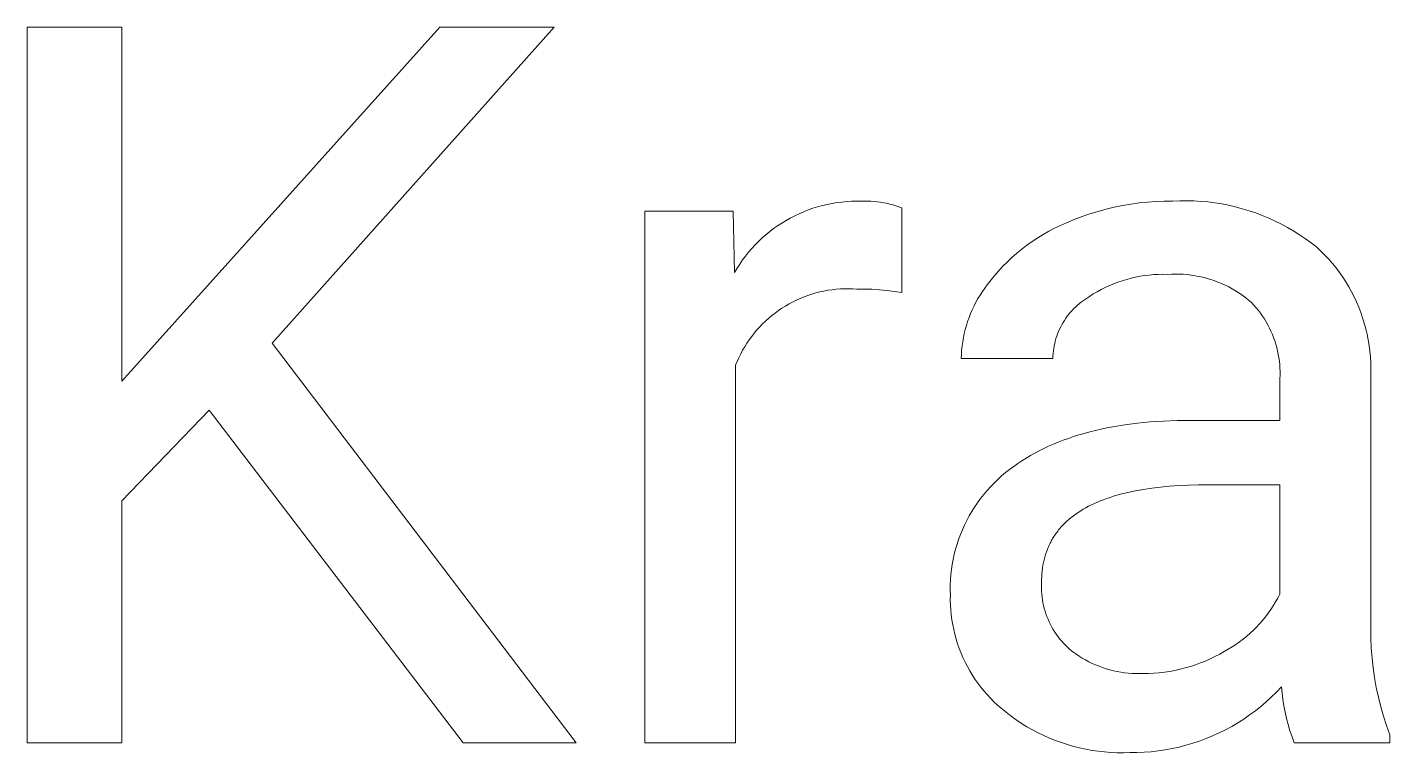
# Model space of a CAD drawing. Header units: millimetres. Extents: x -1246 to 2331, y -493 to 2006.
# Drawn here: x 1669.6 to 1734, y -210.7 to -176.3 of the extents above; entities that cross this region are included whole.
import ezdxf

# ---------------------------------------------------------------- set-up
doc = ezdxf.new("R2010")
doc.units = ezdxf.units.MM
doc.header["$MEASUREMENT"] = 0
doc.layers.add('Domyślny', color=7, linetype='Continuous', true_color=0x000000)

msp = doc.modelspace()

# ---------------------------------------------------------------- linework, layer by layer
at = {"layer": 'Domyślny', "color": 18, "lineweight": 15, "true_color": 0x000000}
for p, q in [((1669.561, -210.183), (1669.561, -176.317)), ((1669.561, -176.317), (1674.028, -176.317)), ((1674.028, -176.317), (1674.028, -193.066)), ((1674.028, -193.066), (1689.085, -176.317)), ((1694.481, -176.317), (1681.152, -191.267)), ((1689.085, -176.317), (1694.481, -176.317)), ((1706.292, -185.049), (1706.509, -184.964)), ((1706.509, -184.964), (1706.729, -184.887)), ((1706.729, -184.887), (1706.952, -184.817)), ((1706.952, -184.817), (1707.177, -184.756)), ((1707.177, -184.756), (1707.404, -184.702)), ((1707.404, -184.702), (1707.633, -184.656)), ((1707.633, -184.656), (1707.863, -184.618)), ((1707.863, -184.618), (1708.094, -184.589)), ((1708.094, -184.589), (1708.327, -184.567)), ((1708.327, -184.567), (1708.56, -184.553)), ((1708.56, -184.553), (1708.793, -184.548)), ((1708.793, -184.548), (1709.026, -184.551)), ((1709.026, -184.551), (1709.176, -184.545)), ((1709.176, -184.545), (1709.326, -184.545)), ((1709.326, -184.545), (1709.476, -184.55)), ((1709.476, -184.55), (1709.625, -184.56)), ((1709.625, -184.56), (1709.774, -184.575)), ((1709.774, -184.575), (1709.923, -184.595)), ((1709.923, -184.595), (1710.071, -184.62)), ((1710.071, -184.62), (1710.218, -184.649)), ((1710.218, -184.649), (1710.363, -184.684)), ((1710.363, -184.684), (1710.508, -184.724)), ((1710.508, -184.724), (1710.651, -184.769)), ((1710.651, -184.769), (1710.792, -184.818)), ((1710.792, -184.818), (1710.932, -184.872)), ((1710.932, -184.872), (1710.932, -188.875)), ((1720.217, -185.031), (1720.601, -184.926)), ((1720.601, -184.926), (1720.987, -184.834)), ((1720.987, -184.834), (1721.377, -184.755)), ((1721.377, -184.755), (1721.769, -184.688)), ((1721.769, -184.688), (1722.163, -184.634)), ((1722.163, -184.634), (1722.558, -184.593)), ((1722.558, -184.593), (1722.955, -184.565)), ((1722.955, -184.565), (1723.352, -184.55)), ((1723.352, -184.55), (1723.75, -184.547)), ((1723.75, -184.547), (1724.082, -184.533)), ((1724.082, -184.533), (1724.415, -184.53)), ((1724.415, -184.53), (1724.747, -184.538)), ((1724.747, -184.538), (1725.079, -184.557)), ((1725.079, -184.557), (1725.411, -184.587)), ((1725.411, -184.587), (1725.741, -184.628)), ((1725.741, -184.628), (1726.069, -184.681)), ((1726.069, -184.681), (1726.396, -184.744)), ((1726.396, -184.744), (1726.72, -184.819)), ((1726.72, -184.819), (1727.042, -184.904)), ((1727.042, -184.904), (1727.36, -185)), ((1698.77, -210.186), (1698.77, -185.015)), ((1698.77, -185.015), (1702.951, -185.015)), ((1702.951, -185.015), (1703.022, -187.922)), ((1705.061, -185.712), (1705.256, -185.583)), ((1705.256, -185.583), (1705.456, -185.462)), ((1705.456, -185.462), (1705.659, -185.348)), ((1705.659, -185.348), (1705.866, -185.241)), ((1705.866, -185.241), (1706.077, -185.141)), ((1706.077, -185.141), (1706.292, -185.049)), ((1718.441, -185.695), (1718.723, -185.572)), ((1718.723, -185.572), (1719.089, -185.418)), ((1719.089, -185.418), (1719.461, -185.277)), ((1719.461, -185.277), (1719.837, -185.148)), ((1719.837, -185.148), (1720.217, -185.031)), ((1727.36, -185), (1727.675, -185.107)), ((1727.675, -185.107), (1727.987, -185.224)), ((1727.987, -185.224), (1728.294, -185.352)), ((1728.294, -185.352), (1728.597, -185.489)), ((1728.597, -185.489), (1728.895, -185.637)), ((1704.33, -186.29), (1704.505, -186.136)), ((1704.505, -186.136), (1704.686, -185.988)), ((1704.686, -185.988), (1704.871, -185.846)), ((1704.871, -185.846), (1705.061, -185.712)), ((1717.362, -186.284), (1717.624, -186.123)), ((1717.624, -186.123), (1717.891, -185.971)), ((1717.891, -185.971), (1718.164, -185.829)), ((1718.164, -185.829), (1718.441, -185.695)), ((1728.895, -185.637), (1729.188, -185.795)), ((1729.188, -185.795), (1729.475, -185.963)), ((1729.475, -185.963), (1729.756, -186.14)), ((1729.756, -186.14), (1730.032, -186.327)), ((1703.686, -186.964), (1703.838, -186.787)), ((1703.838, -186.787), (1703.996, -186.616)), ((1703.996, -186.616), (1704.16, -186.45)), ((1704.16, -186.45), (1704.33, -186.29)), ((1716.374, -187.015), (1716.611, -186.82)), ((1716.611, -186.82), (1716.855, -186.633)), ((1716.855, -186.633), (1717.106, -186.454)), ((1717.106, -186.454), (1717.362, -186.284)), ((1730.032, -186.327), (1730.301, -186.522)), ((1730.301, -186.522), (1730.563, -186.727)), ((1730.563, -186.727), (1730.759, -186.911)), ((1730.759, -186.911), (1730.949, -187.102)), ((1703.142, -187.721), (1703.268, -187.525)), ((1703.268, -187.525), (1703.4, -187.333)), ((1703.4, -187.333), (1703.54, -187.146)), ((1703.54, -187.146), (1703.686, -186.964)), ((1715.703, -187.648), (1715.919, -187.43)), ((1715.919, -187.43), (1716.143, -187.218)), ((1716.143, -187.218), (1716.374, -187.015)), ((1730.949, -187.102), (1731.132, -187.299)), ((1731.132, -187.299), (1731.307, -187.502)), ((1731.307, -187.502), (1731.476, -187.711)), ((1703.022, -187.922), (1703.142, -187.721)), ((1715.101, -188.347), (1715.294, -188.107)), ((1715.294, -188.107), (1715.495, -187.874)), ((1715.495, -187.874), (1715.703, -187.648)), ((1721.781, -188.194), (1721.572, -188.25)), ((1721.992, -188.146), (1721.781, -188.194)), ((1722.205, -188.105), (1721.992, -188.146)), ((1722.419, -188.071), (1722.205, -188.105)), ((1722.634, -188.045), (1722.419, -188.071)), ((1722.85, -188.026), (1722.634, -188.045)), ((1723.066, -188.015), (1722.85, -188.026)), ((1723.283, -188.01), (1723.066, -188.015)), ((1723.499, -188.014), (1723.283, -188.01)), ((1723.686, -188.003), (1723.499, -188.014)), ((1723.874, -187.999), (1723.686, -188.003)), ((1724.061, -188.002), (1723.874, -187.999)), ((1724.248, -188.01), (1724.061, -188.002)), ((1724.435, -188.026), (1724.248, -188.01)), ((1724.621, -188.047), (1724.435, -188.026)), ((1724.806, -188.076), (1724.621, -188.047)), ((1724.99, -188.11), (1724.806, -188.076)), ((1725.173, -188.151), (1724.99, -188.11)), ((1725.354, -188.198), (1725.173, -188.151)), ((1725.534, -188.252), (1725.354, -188.198)), ((1731.476, -187.711), (1731.638, -187.926)), ((1731.638, -187.926), (1731.792, -188.147)), ((1731.792, -188.147), (1731.938, -188.372)), ((1707.057, -188.846), (1706.867, -188.895)), ((1707.249, -188.804), (1707.057, -188.846)), ((1707.442, -188.768), (1707.249, -188.804)), ((1707.636, -188.74), (1707.442, -188.768)), ((1707.831, -188.717), (1707.636, -188.74)), ((1708.027, -188.702), (1707.831, -188.717)), ((1708.223, -188.693), (1708.027, -188.702)), ((1708.419, -188.692), (1708.223, -188.693)), ((1708.616, -188.696), (1708.419, -188.692)), ((1708.812, -188.708), (1708.616, -188.696)), ((1709.167, -188.709), (1708.812, -188.708)), ((1709.521, -188.721), (1709.167, -188.709)), ((1709.876, -188.744), (1709.521, -188.721)), ((1710.229, -188.777), (1709.876, -188.744)), ((1710.581, -188.82), (1710.229, -188.777)), ((1710.932, -188.875), (1710.581, -188.82)), ((1714.638, -188.99), (1714.746, -188.824)), ((1714.746, -188.824), (1714.859, -188.661)), ((1714.859, -188.661), (1714.978, -188.502)), ((1714.978, -188.502), (1715.101, -188.347)), ((1720.176, -188.832), (1719.989, -188.942)), ((1720.366, -188.729), (1720.176, -188.832)), ((1720.56, -188.632), (1720.366, -188.729)), ((1720.757, -188.542), (1720.56, -188.632)), ((1720.957, -188.458), (1720.757, -188.542)), ((1721.159, -188.382), (1720.957, -188.458)), ((1721.364, -188.312), (1721.159, -188.382)), ((1721.572, -188.25), (1721.364, -188.312)), ((1725.711, -188.311), (1725.534, -188.252)), ((1725.887, -188.377), (1725.711, -188.311)), ((1726.06, -188.449), (1725.887, -188.377)), ((1726.23, -188.526), (1726.06, -188.449)), ((1726.398, -188.61), (1726.23, -188.526)), ((1726.563, -188.699), (1726.398, -188.61)), ((1726.724, -188.794), (1726.563, -188.699)), ((1726.883, -188.894), (1726.724, -188.794)), ((1731.938, -188.372), (1732.077, -188.602)), ((1732.077, -188.602), (1732.208, -188.837)), ((1732.208, -188.837), (1732.33, -189.077)), ((1705.598, -189.414), (1705.428, -189.513)), ((1705.771, -189.322), (1705.598, -189.414)), ((1705.947, -189.235), (1705.771, -189.322)), ((1706.126, -189.154), (1705.947, -189.235)), ((1706.308, -189.08), (1706.126, -189.154)), ((1706.492, -189.012), (1706.308, -189.08)), ((1706.679, -188.95), (1706.492, -189.012)), ((1706.867, -188.895), (1706.679, -188.95)), ((1714.35, -189.509), (1714.44, -189.333)), ((1714.44, -189.333), (1714.536, -189.16)), ((1714.536, -189.16), (1714.638, -188.99)), ((1719.249, -189.47), (1719.16, -189.55)), ((1719.34, -189.393), (1719.249, -189.47)), ((1719.433, -189.319), (1719.34, -189.393)), ((1719.529, -189.248), (1719.433, -189.319)), ((1719.628, -189.181), (1719.529, -189.248)), ((1719.807, -189.059), (1719.628, -189.181)), ((1719.989, -188.942), (1719.807, -189.059)), ((1727.037, -189), (1726.883, -188.894)), ((1727.188, -189.111), (1727.037, -189)), ((1727.335, -189.227), (1727.188, -189.111)), ((1727.478, -189.348), (1727.335, -189.227)), ((1727.59, -189.468), (1727.478, -189.348)), ((1727.698, -189.592), (1727.59, -189.468)), ((1732.33, -189.077), (1732.444, -189.32)), ((1732.444, -189.32), (1732.55, -189.567)), ((1704.636, -190.091), (1704.49, -190.222)), ((1704.787, -189.965), (1704.636, -190.091)), ((1704.941, -189.843), (1704.787, -189.965)), ((1705.1, -189.728), (1704.941, -189.843)), ((1705.262, -189.618), (1705.1, -189.728)), ((1705.428, -189.513), (1705.262, -189.618)), ((1714.049, -190.242), (1714.115, -190.055)), ((1714.115, -190.055), (1714.187, -189.871)), ((1714.187, -189.871), (1714.265, -189.689)), ((1714.265, -189.689), (1714.35, -189.509)), ((1718.694, -190.091), (1718.628, -190.19)), ((1718.764, -189.994), (1718.694, -190.091)), ((1718.837, -189.9), (1718.764, -189.994)), ((1718.913, -189.808), (1718.837, -189.9)), ((1718.993, -189.719), (1718.913, -189.808)), ((1719.075, -189.633), (1718.993, -189.719)), ((1719.16, -189.55), (1719.075, -189.633)), ((1727.802, -189.72), (1727.698, -189.592)), ((1727.901, -189.851), (1727.802, -189.72)), ((1727.996, -189.986), (1727.901, -189.851)), ((1728.086, -190.124), (1727.996, -189.986)), ((1728.172, -190.264), (1728.086, -190.124)), ((1732.55, -189.567), (1732.647, -189.818)), ((1732.647, -189.818), (1732.735, -190.072)), ((1732.735, -190.072), (1732.815, -190.329)), ((1704.081, -190.646), (1703.955, -190.796)), ((1704.213, -190.5), (1704.081, -190.646)), ((1704.349, -190.359), (1704.213, -190.5)), ((1704.49, -190.222), (1704.349, -190.359)), ((1713.888, -190.814), (1713.935, -190.622)), ((1713.935, -190.622), (1713.989, -190.431)), ((1713.989, -190.431), (1714.049, -190.242)), ((1718.349, -190.717), (1718.305, -190.827)), ((1718.398, -190.608), (1718.349, -190.717)), ((1718.45, -190.5), (1718.398, -190.608)), ((1718.505, -190.395), (1718.45, -190.5)), ((1718.565, -190.291), (1718.505, -190.395)), ((1718.628, -190.19), (1718.565, -190.291)), ((1728.252, -190.408), (1728.172, -190.264)), ((1728.328, -190.554), (1728.252, -190.408)), ((1728.399, -190.703), (1728.328, -190.554)), ((1728.464, -190.854), (1728.399, -190.703)), ((1732.815, -190.329), (1732.886, -190.588)), ((1732.886, -190.588), (1732.947, -190.85)), ((1681.152, -191.267), (1695.53, -210.183)), ((1703.608, -191.272), (1703.503, -191.438)), ((1703.718, -191.109), (1703.608, -191.272)), ((1703.834, -190.951), (1703.718, -191.109)), ((1703.955, -190.796), (1703.834, -190.951)), ((1713.765, -191.597), (1713.786, -191.4)), ((1713.786, -191.4), (1713.814, -191.203)), ((1713.814, -191.203), (1713.848, -191.008)), ((1713.848, -191.008), (1713.888, -190.814)), ((1718.141, -191.4), (1718.121, -191.517)), ((1718.166, -191.283), (1718.141, -191.4)), ((1718.195, -191.168), (1718.166, -191.283)), ((1718.228, -191.053), (1718.195, -191.168)), ((1718.264, -190.939), (1718.228, -191.053)), ((1718.305, -190.827), (1718.264, -190.939)), ((1728.524, -191.007), (1728.464, -190.854)), ((1728.58, -191.162), (1728.524, -191.007)), ((1728.629, -191.319), (1728.58, -191.162)), ((1728.674, -191.477), (1728.629, -191.319)), ((1732.947, -190.85), (1733, -191.113)), ((1733, -191.113), (1733.044, -191.379)), ((1733.044, -191.379), (1733.078, -191.645)), ((1703.225, -191.957), (1703.145, -192.136)), ((1703.312, -191.781), (1703.225, -191.957)), ((1703.405, -191.608), (1703.312, -191.781)), ((1703.503, -191.438), (1703.405, -191.608)), ((1713.743, -191.992), (1713.751, -191.794)), ((1718.079, -191.992), (1713.743, -191.992)), ((1713.751, -191.794), (1713.765, -191.597)), ((1718.084, -191.873), (1718.079, -191.992)), ((1718.092, -191.754), (1718.084, -191.873)), ((1718.104, -191.636), (1718.092, -191.754)), ((1718.121, -191.517), (1718.104, -191.636)), ((1728.712, -191.637), (1728.674, -191.477)), ((1728.746, -191.798), (1728.712, -191.637)), ((1728.774, -191.961), (1728.746, -191.798)), ((1728.796, -192.124), (1728.774, -191.961)), ((1733.078, -191.645), (1733.104, -191.913)), ((1733.104, -191.913), (1733.12, -192.181)), ((1703.145, -192.136), (1703.07, -192.317)), ((1703.07, -192.317), (1703.07, -210.186)), ((1728.813, -192.287), (1728.796, -192.124)), ((1728.824, -192.452), (1728.813, -192.287)), ((1728.83, -192.616), (1728.824, -192.452)), ((1728.83, -192.781), (1728.83, -192.616)), ((1733.12, -192.181), (1733.127, -192.45)), ((1733.127, -192.45), (1733.124, -192.719)), ((1733.124, -192.719), (1733.124, -204.297)), ((1728.824, -192.945), (1728.83, -192.781)), ((1728.824, -194.923), (1728.824, -192.945)), ((1678.174, -194.435), (1674.028, -198.736)), ((1690.181, -210.183), (1678.174, -194.435)), ((1720.364, -195.34), (1720.638, -195.282)), ((1720.638, -195.282), (1720.917, -195.229)), ((1720.917, -195.229), (1721.49, -195.136)), ((1721.49, -195.136), (1722.081, -195.059)), ((1722.081, -195.059), (1722.691, -194.999)), ((1722.691, -194.999), (1723.319, -194.957)), ((1723.319, -194.957), (1723.966, -194.931)), ((1723.966, -194.931), (1724.631, -194.923)), ((1724.631, -194.923), (1728.824, -194.923)), ((1718.338, -195.953), (1718.574, -195.861)), ((1718.574, -195.861), (1718.816, -195.774)), ((1718.816, -195.774), (1719.062, -195.691)), ((1719.062, -195.691), (1719.313, -195.612)), ((1719.313, -195.612), (1719.569, -195.538)), ((1719.569, -195.538), (1719.829, -195.468)), ((1719.829, -195.468), (1720.094, -195.402)), ((1720.094, -195.402), (1720.364, -195.34)), ((1716.814, -196.713), (1717.017, -196.592)), ((1717.017, -196.592), (1717.226, -196.475)), ((1717.226, -196.475), (1717.438, -196.362)), ((1717.438, -196.362), (1717.656, -196.253)), ((1717.656, -196.253), (1717.879, -196.149)), ((1717.879, -196.149), (1718.106, -196.049)), ((1718.106, -196.049), (1718.338, -195.953)), ((1716.036, -197.247), (1716.233, -197.103)), ((1716.233, -197.103), (1716.422, -196.968)), ((1716.422, -196.968), (1716.616, -196.839)), ((1716.616, -196.839), (1716.814, -196.713)), ((1715.299, -197.889), (1715.475, -197.719)), ((1715.475, -197.719), (1715.656, -197.555)), ((1715.656, -197.555), (1715.843, -197.398)), ((1715.843, -197.398), (1716.036, -197.247)), ((1714.658, -198.626), (1714.809, -198.434)), ((1714.809, -198.434), (1714.966, -198.247)), ((1714.966, -198.247), (1715.13, -198.065)), ((1715.13, -198.065), (1715.299, -197.889)), ((1720.948, -198.518), (1720.788, -198.569)), ((1721.112, -198.469), (1720.948, -198.518)), ((1721.28, -198.423), (1721.112, -198.469)), ((1721.628, -198.337), (1721.28, -198.423)), ((1721.991, -198.261), (1721.628, -198.337)), ((1722.369, -198.193), (1721.991, -198.261)), ((1722.763, -198.134), (1722.369, -198.193)), ((1723.173, -198.085), (1722.763, -198.134)), ((1723.598, -198.044), (1723.173, -198.085)), ((1724.038, -198.013), (1723.598, -198.044)), ((1724.494, -197.99), (1724.038, -198.013)), ((1724.966, -197.977), (1724.494, -197.99)), ((1725.453, -197.972), (1724.966, -197.977)), ((1728.824, -197.972), (1725.453, -197.972)), ((1728.824, -203.142), (1728.824, -197.972)), ((1674.028, -198.736), (1674.028, -210.183)), ((1714.247, -199.233), (1714.377, -199.026)), ((1714.377, -199.026), (1714.514, -198.824)), ((1714.514, -198.824), (1714.658, -198.626)), ((1719.519, -199.128), (1719.398, -199.201)), ((1719.645, -199.056), (1719.519, -199.128)), ((1719.774, -198.988), (1719.645, -199.056)), ((1719.907, -198.921), (1719.774, -198.988)), ((1720.044, -198.857), (1719.907, -198.921)), ((1720.185, -198.794), (1720.044, -198.857)), ((1720.33, -198.735), (1720.185, -198.794)), ((1720.479, -198.677), (1720.33, -198.735)), ((1720.631, -198.622), (1720.479, -198.677)), ((1720.788, -198.569), (1720.631, -198.622)), ((1713.901, -199.879), (1714.009, -199.66)), ((1714.009, -199.66), (1714.125, -199.445)), ((1714.125, -199.445), (1714.247, -199.233)), ((1718.655, -199.779), (1718.564, -199.87)), ((1718.749, -199.689), (1718.655, -199.779)), ((1718.848, -199.602), (1718.749, -199.689)), ((1718.95, -199.518), (1718.848, -199.602)), ((1719.056, -199.435), (1718.95, -199.518)), ((1719.166, -199.355), (1719.056, -199.435)), ((1719.28, -199.277), (1719.166, -199.355)), ((1719.398, -199.201), (1719.28, -199.277)), ((1713.624, -200.558), (1713.708, -200.328)), ((1713.708, -200.328), (1713.801, -200.102)), ((1713.801, -200.102), (1713.901, -199.879)), ((1718.134, -200.415), (1718.101, -200.468)), ((1718.168, -200.363), (1718.134, -200.415)), ((1718.203, -200.311), (1718.168, -200.363)), ((1718.24, -200.26), (1718.203, -200.311)), ((1718.277, -200.209), (1718.24, -200.26)), ((1718.315, -200.159), (1718.277, -200.209)), ((1718.354, -200.109), (1718.315, -200.159)), ((1718.394, -200.06), (1718.354, -200.109)), ((1718.477, -199.964), (1718.394, -200.06)), ((1718.564, -199.87), (1718.477, -199.964)), ((1713.417, -201.261), (1713.478, -201.024)), ((1713.478, -201.024), (1713.547, -200.79)), ((1713.547, -200.79), (1713.624, -200.558)), ((1717.821, -201.028), (1717.777, -201.147)), ((1717.845, -200.97), (1717.821, -201.028)), ((1717.869, -200.912), (1717.845, -200.97)), ((1717.895, -200.854), (1717.869, -200.912)), ((1717.921, -200.797), (1717.895, -200.854)), ((1717.949, -200.741), (1717.921, -200.797)), ((1717.977, -200.685), (1717.949, -200.741)), ((1718.007, -200.63), (1717.977, -200.685)), ((1718.037, -200.575), (1718.007, -200.63)), ((1718.068, -200.521), (1718.037, -200.575)), ((1718.101, -200.468), (1718.068, -200.521)), ((1713.285, -201.982), (1713.321, -201.74)), ((1713.321, -201.74), (1713.365, -201.5)), ((1713.365, -201.5), (1713.417, -201.261)), ((1717.638, -201.646), (1717.613, -201.776)), ((1717.667, -201.518), (1717.638, -201.646)), ((1717.7, -201.392), (1717.667, -201.518)), ((1717.736, -201.268), (1717.7, -201.392)), ((1717.777, -201.147), (1717.736, -201.268)), ((1713.238, -202.469), (1713.257, -202.225)), ((1713.257, -202.225), (1713.285, -201.982)), ((1717.551, -202.32), (1717.545, -202.462)), ((1717.561, -202.181), (1717.551, -202.32)), ((1717.574, -202.044), (1717.561, -202.181)), ((1717.592, -201.909), (1717.574, -202.044)), ((1717.613, -201.776), (1717.592, -201.909)), ((1713.225, -202.957), (1713.227, -202.713)), ((1713.231, -203.202), (1713.225, -202.957)), ((1713.227, -202.713), (1713.238, -202.469)), ((1717.543, -202.606), (1717.539, -202.742)), ((1717.539, -202.742), (1717.539, -202.879)), ((1717.539, -202.879), (1717.545, -203.016)), ((1717.545, -202.462), (1717.543, -202.606)), ((1717.545, -203.016), (1717.554, -203.152)), ((1713.23, -203.435), (1713.231, -203.202)), ((1713.237, -203.668), (1713.23, -203.435)), ((1713.252, -203.901), (1713.237, -203.668)), ((1717.554, -203.152), (1717.569, -203.288)), ((1717.569, -203.288), (1717.588, -203.423)), ((1717.588, -203.423), (1717.613, -203.557)), ((1717.613, -203.557), (1717.641, -203.691)), ((1728.509, -203.699), (1728.62, -203.517)), ((1728.62, -203.517), (1728.725, -203.331)), ((1728.725, -203.331), (1728.824, -203.142)), ((1713.274, -204.133), (1713.252, -203.901)), ((1713.305, -204.364), (1713.274, -204.133)), ((1717.641, -203.691), (1717.675, -203.823)), ((1717.675, -203.823), (1717.713, -203.954)), ((1717.713, -203.954), (1717.755, -204.084)), ((1717.755, -204.084), (1717.802, -204.213)), ((1717.802, -204.213), (1717.853, -204.339)), ((1728.004, -204.387), (1728.139, -204.221)), ((1728.139, -204.221), (1728.268, -204.052)), ((1728.268, -204.052), (1728.392, -203.877)), ((1728.392, -203.877), (1728.509, -203.699)), ((1733.124, -204.297), (1733.115, -204.766)), ((1713.344, -204.594), (1713.305, -204.364)), ((1713.39, -204.822), (1713.344, -204.594)), ((1713.444, -205.049), (1713.39, -204.822)), ((1717.853, -204.339), (1717.909, -204.464)), ((1717.909, -204.464), (1717.969, -204.587)), ((1717.969, -204.587), (1718.033, -204.707)), ((1718.033, -204.707), (1718.102, -204.825)), ((1718.102, -204.825), (1718.174, -204.941)), ((1718.174, -204.941), (1718.251, -205.054)), ((1727.41, -204.999), (1727.566, -204.854)), ((1727.566, -204.854), (1727.717, -204.703)), ((1727.717, -204.703), (1727.863, -204.547)), ((1727.863, -204.547), (1728.004, -204.387)), ((1733.115, -204.766), (1733.121, -205.235)), ((1713.506, -205.274), (1713.444, -205.049)), ((1713.576, -205.496), (1713.506, -205.274)), ((1713.653, -205.716), (1713.576, -205.496)), ((1718.251, -205.054), (1718.331, -205.165)), ((1718.331, -205.165), (1718.415, -205.272)), ((1718.415, -205.272), (1718.503, -205.377)), ((1718.503, -205.377), (1718.595, -205.478)), ((1718.595, -205.478), (1718.69, -205.576)), ((1718.69, -205.576), (1718.788, -205.671)), ((1726.56, -205.643), (1726.739, -205.526)), ((1726.739, -205.526), (1726.913, -205.403)), ((1726.913, -205.403), (1727.083, -205.274)), ((1727.083, -205.274), (1727.249, -205.14)), ((1727.249, -205.14), (1727.41, -204.999)), ((1733.121, -205.235), (1733.142, -205.703)), ((1713.737, -205.934), (1713.653, -205.716)), ((1713.829, -206.148), (1713.737, -205.934)), ((1713.929, -206.359), (1713.829, -206.148)), ((1718.788, -205.671), (1718.889, -205.763)), ((1718.889, -205.763), (1719.029, -205.872)), ((1719.029, -205.872), (1719.173, -205.977)), ((1719.173, -205.977), (1719.32, -206.077)), ((1719.32, -206.077), (1719.47, -206.171)), ((1719.47, -206.171), (1719.624, -206.26)), ((1719.624, -206.26), (1719.781, -206.344)), ((1725.294, -206.312), (1725.524, -206.21)), ((1725.524, -206.21), (1725.75, -206.1)), ((1725.75, -206.1), (1725.973, -205.983)), ((1725.973, -205.983), (1726.191, -205.858)), ((1726.191, -205.858), (1726.378, -205.753)), ((1726.378, -205.753), (1726.56, -205.643)), ((1733.142, -205.703), (1733.179, -206.17)), ((1733.179, -206.17), (1733.231, -206.636)), ((1714.035, -206.566), (1713.929, -206.359)), ((1714.149, -206.77), (1714.035, -206.566)), ((1714.269, -206.97), (1714.149, -206.77)), ((1719.781, -206.344), (1719.94, -206.423)), ((1719.94, -206.423), (1720.102, -206.496)), ((1720.102, -206.496), (1720.267, -206.563)), ((1720.267, -206.563), (1720.433, -206.624)), ((1720.433, -206.624), (1720.602, -206.68)), ((1720.602, -206.68), (1720.773, -206.73)), ((1720.773, -206.73), (1720.945, -206.774)), ((1720.945, -206.774), (1721.119, -206.812)), ((1721.119, -206.812), (1721.293, -206.843)), ((1721.293, -206.843), (1721.469, -206.869)), ((1721.469, -206.869), (1721.646, -206.889)), ((1721.646, -206.889), (1721.823, -206.902)), ((1721.823, -206.902), (1722, -206.91)), ((1722.356, -206.906), (1722.607, -206.902)), ((1722.607, -206.902), (1722.858, -206.89)), ((1722.858, -206.89), (1723.109, -206.87)), ((1723.109, -206.87), (1723.359, -206.84)), ((1723.359, -206.84), (1723.608, -206.803)), ((1723.608, -206.803), (1723.855, -206.757)), ((1723.855, -206.757), (1724.101, -206.703)), ((1724.101, -206.703), (1724.344, -206.641)), ((1724.344, -206.641), (1724.586, -206.571)), ((1724.586, -206.571), (1724.825, -206.492)), ((1724.825, -206.492), (1725.061, -206.406)), ((1725.061, -206.406), (1725.294, -206.312)), ((1733.231, -206.636), (1733.299, -207.099)), ((1714.396, -207.165), (1714.269, -206.97)), ((1714.53, -207.356), (1714.396, -207.165)), ((1714.67, -207.543), (1714.53, -207.356)), ((1714.817, -207.724), (1714.67, -207.543)), ((1722, -206.91), (1722.178, -206.911)), ((1722.178, -206.911), (1722.356, -206.906)), ((1728.896, -207.538), (1728.664, -207.781)), ((1728.922, -207.839), (1728.896, -207.538)), ((1733.299, -207.099), (1733.381, -207.561)), ((1714.969, -207.9), (1714.817, -207.724)), ((1715.128, -208.071), (1714.969, -207.9)), ((1715.292, -208.237), (1715.128, -208.071)), ((1728.425, -208.015), (1728.177, -208.242)), ((1728.664, -207.781), (1728.425, -208.015)), ((1728.959, -208.14), (1728.922, -207.839)), ((1729.006, -208.438), (1728.959, -208.14)), ((1733.381, -207.561), (1733.479, -208.019)), ((1733.479, -208.019), (1733.591, -208.474)), ((1715.462, -208.396), (1715.292, -208.237)), ((1715.637, -208.55), (1715.462, -208.396)), ((1715.869, -208.741), (1715.637, -208.55)), ((1716.106, -208.923), (1715.869, -208.741)), ((1727.659, -208.668), (1727.39, -208.867)), ((1727.922, -208.459), (1727.659, -208.668)), ((1728.177, -208.242), (1727.922, -208.459)), ((1729.064, -208.736), (1729.006, -208.438)), ((1729.132, -209.031), (1729.064, -208.736)), ((1733.591, -208.474), (1733.719, -208.925)), ((1716.35, -209.098), (1716.106, -208.923)), ((1716.599, -209.264), (1716.35, -209.098)), ((1716.854, -209.421), (1716.599, -209.264)), ((1717.114, -209.57), (1716.854, -209.421)), ((1726.541, -209.406), (1726.246, -209.566)), ((1726.83, -209.236), (1726.541, -209.406)), ((1727.113, -209.057), (1726.83, -209.236)), ((1727.39, -208.867), (1727.113, -209.057)), ((1729.21, -209.323), (1729.132, -209.031)), ((1729.298, -209.613), (1729.21, -209.323)), ((1733.719, -208.925), (1733.861, -209.371)), ((1733.861, -209.371), (1734.018, -209.813)), ((1717.379, -209.709), (1717.114, -209.57)), ((1717.649, -209.84), (1717.379, -209.709)), ((1717.923, -209.961), (1717.649, -209.84)), ((1718.201, -210.073), (1717.923, -209.961)), ((1718.482, -210.175), (1718.201, -210.073)), ((1725.016, -210.099), (1724.698, -210.205)), ((1725.33, -209.982), (1725.016, -210.099)), ((1725.64, -209.854), (1725.33, -209.982)), ((1725.946, -209.715), (1725.64, -209.854)), ((1726.246, -209.566), (1725.946, -209.715)), ((1729.395, -209.899), (1729.298, -209.613)), ((1729.503, -210.182), (1729.395, -209.899)), ((1734.018, -209.813), (1734.018, -210.182)), ((1674.028, -210.183), (1669.561, -210.183)), ((1695.53, -210.183), (1690.181, -210.183)), ((1703.07, -210.186), (1698.77, -210.186)), ((1718.767, -210.268), (1718.482, -210.175)), ((1719.055, -210.351), (1718.767, -210.268)), ((1719.345, -210.424), (1719.055, -210.351)), ((1719.638, -210.487), (1719.345, -210.424)), ((1719.933, -210.54), (1719.638, -210.487)), ((1720.23, -210.584), (1719.933, -210.54)), ((1720.527, -210.617), (1720.23, -210.584)), ((1720.826, -210.639), (1720.527, -210.617)), ((1721.125, -210.652), (1720.826, -210.639)), ((1721.425, -210.654), (1721.125, -210.652)), ((1721.724, -210.647), (1721.425, -210.654)), ((1722.06, -210.644), (1721.724, -210.647)), ((1722.395, -210.63), (1722.06, -210.644)), ((1722.729, -210.604), (1722.395, -210.63)), ((1723.062, -210.566), (1722.729, -210.604)), ((1723.394, -210.517), (1723.062, -210.566)), ((1723.724, -210.456), (1723.394, -210.517)), ((1724.052, -210.384), (1723.724, -210.456)), ((1724.376, -210.3), (1724.052, -210.384)), ((1724.698, -210.205), (1724.376, -210.3)), ((1734.018, -210.182), (1729.503, -210.182))]:
    msp.add_line(p, q, dxfattribs=at)

doc.saveas('drawing.dxf')
